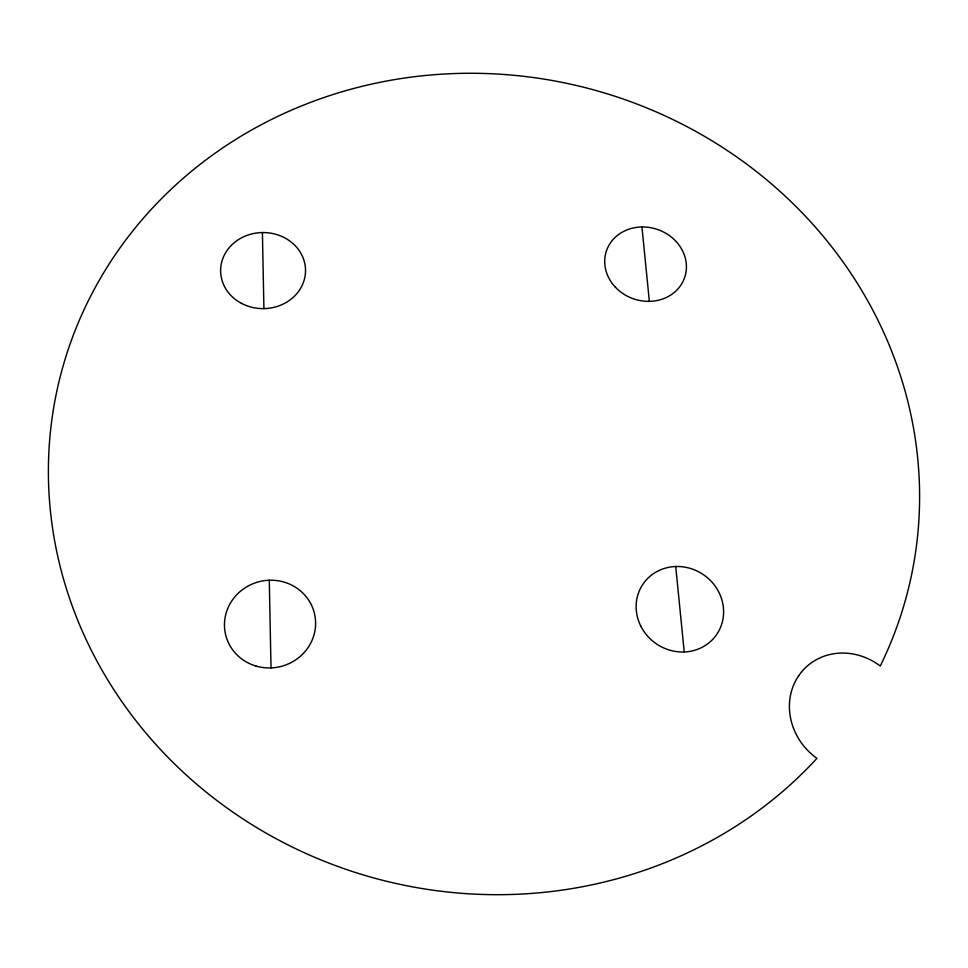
<?xml version="1.0" encoding="UTF-8"?>
<svg xmlns="http://www.w3.org/2000/svg" width="968" height="968" viewBox="0 0 968 968"><rect width="100%" height="100%" fill="white"/><g stroke="black" fill="none" stroke-linecap="round" stroke-linejoin="round"><path stroke-width="1.45" d="M641.953 226.984L649.346 301.363M675.725 566.51L684.231 651.96M262.413 232.562L263.913 308.623M269.286 580.243L271.016 667.908M255.963 666.045A45.665 43.766 -13 0 0 314.612 614.16A45.665 43.766 -13 0 0 239.544 592.029A45.665 43.766 -13 0 0 255.963 666.045M241.443 303.347A42.459 38.042 -0.3 0 0 305.525 270.967A42.459 38.042 -0.3 0 0 242.242 237.463A42.459 38.042 -0.3 0 0 241.443 303.347M615.491 287.314A41.309 36.687 18.7 0 0 684.558 277.816A41.309 36.687 18.7 0 0 636.617 227.383A41.309 36.687 18.7 0 0 615.491 287.314M640.647 625.812A44.625 41.83 34.7 0 0 716.247 635.093A44.625 41.83 34.7 0 0 682.718 566.824A44.625 41.83 34.7 0 0 640.647 625.812M798.733 675.628A60.96 55.805 45.9 0 0 816.944 758.355A437.161 409.065 13.8 0 1 89.358 646.346A437.161 409.065 13.8 0 1 482.076 73.411A437.161 409.065 13.8 0 1 880.239 666.02A60.96 55.805 45.9 0 0 798.733 675.628"/></g></svg>
